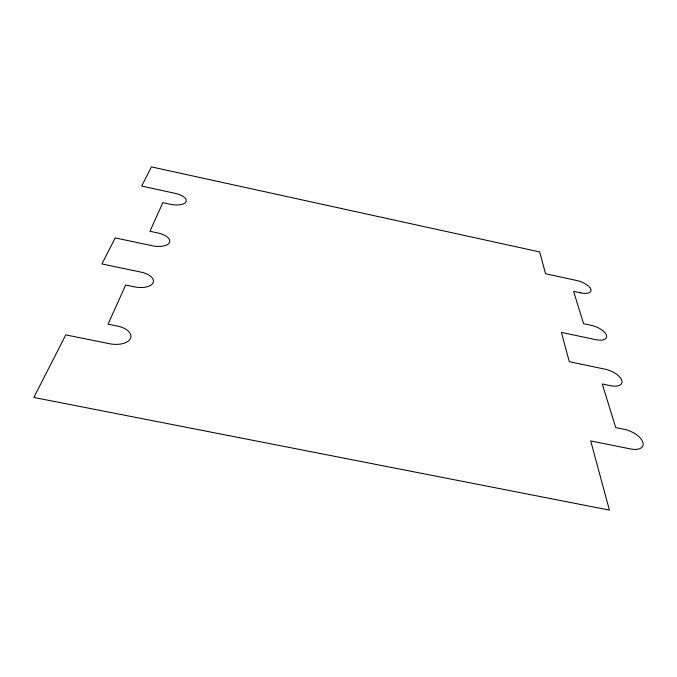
<?xml version="1.0" encoding="UTF-8"?>
<svg xmlns="http://www.w3.org/2000/svg" width="677" height="677" viewBox="0 0 677 677"><rect width="100%" height="100%" fill="white"/><g stroke="black" fill="none" stroke-linecap="round" stroke-linejoin="round"><path stroke-width="1.02" d="M580.544 292.862L573.588 291.355L583.591 323.691L590.039 325.062A14.225 6.262 20.8 0 1 606.397 335.005A14.225 6.262 20.8 0 1 595.515 339.617L561.402 332.407L569.315 361.704L604.045 368.965A15.317 7.142 22 0 1 621.714 380.076A15.317 7.142 22 0 1 610.265 385.645L602.251 383.994L615.74 427.593L623.238 429.125A16.874 8.42 24 0 1 642.727 441.937A16.874 8.42 24 0 1 630.532 448.944L590.708 440.922L609.402 510.103L33.85 397.458L65.762 334.887L109.691 343.755A17.551 9.351 6.5 0 0 130.678 338.043A17.551 9.351 6.5 0 0 116.275 325.823L108.032 324.148L125.677 285.025L134.444 286.845A15.96 7.819 8 0 0 153.256 282.436A15.96 7.819 8 0 0 139.843 271.883L101.939 263.954L115.225 237.906L152.308 245.759A14.826 6.795 8.9 0 0 169.588 242.205A14.826 6.795 8.9 0 0 156.92 232.77L149.93 231.28L162.844 202.651L170.359 204.276A13.692 5.822 9.7 0 0 186.116 201.492A13.692 5.822 9.7 0 0 174.234 193.14L141.662 186.073L151.436 166.897L539.662 251.929L545.552 273.745L575.763 280.303A13.134 5.416 19.6 0 1 590.809 289.121A13.134 5.416 19.6 0 1 580.536 292.845"/></g></svg>
